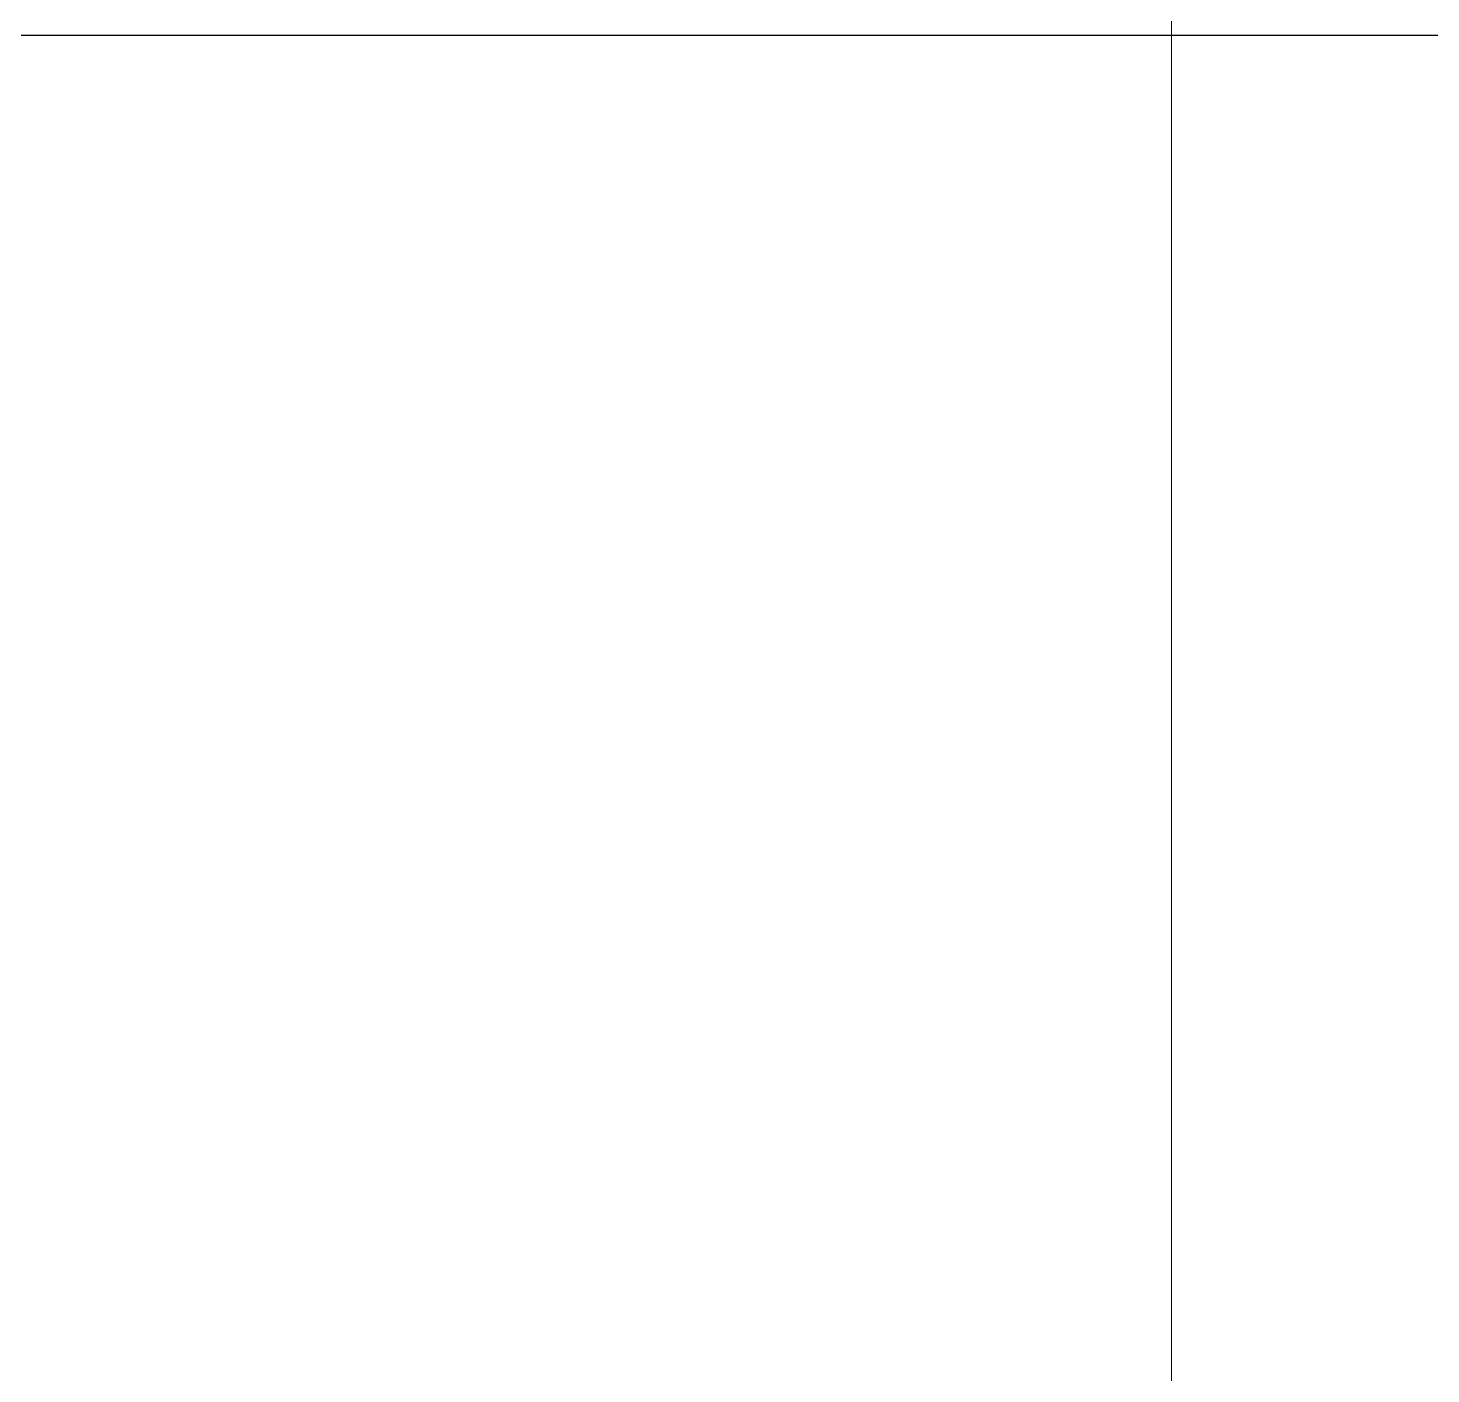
# Model space of a CAD drawing. Extents: x -3080 to 28500, y -1326 to 31609.
# Drawn here: x 26206.4 to 26216.95, y 28165.72 to 28175.84 of the extents above; entities that cross this region are included whole.
import ezdxf
from ezdxf.xclip import XClip

# ---------------------------------------------------------------- set-up
doc = ezdxf.new("R2010")
doc.units = 0
doc.header["$LTSCALE"] = 100
doc.header["$XCLIPFRAME"] = 2
for name, color, linetype in [('0-xref', 8, 'Continuous'), ('188K-SM-07-F10-MECH-CR PIPE-Y2257103$0$X-S-FAB_SL ALL$0$A-WALL-EX', 7, 'Continuous'), ('188K-SM-07-F10-MECH-CR PIPE-Y2257103$0$X-S-FAB_SL ALL$0$ASP_1', 1, 'Continuous'), ('188K-SM-07-F10-MECH-CR PIPE-Y2257103$0$X-S-FAB_SL ALL$0$DIM', 15, 'Continuous')]:
    doc.layers.add(name, color=color, linetype=linetype)

# ---------------------------------------------------------------- blocks, each defined once
blk = doc.blocks.new('188K-SM-07-F10-MECH-CR PIPE-Y2257103$0$X-S-FAB_SL ALL$0$剖面元素_28_3', base_point=(23061.264, -8263.064))
at = {"layer": '188K-SM-07-F10-MECH-CR PIPE-Y2257103$0$X-S-FAB_SL ALL$0$A-WALL-EX', "color": 6, "lineweight": 0}
blk.add_line((49276.264, -6418.064), (49276.264, -6673.564), dxfattribs=at)
blk = doc.blocks.new('188K-SM-07-F10-MECH-CR PIPE-Y2257103$0$X-S-FAB_SL ALL$0$剖面元素_432_3', base_point=(23061.264, -8263.064))
at = {"layer": '188K-SM-07-F10-MECH-CR PIPE-Y2257103$0$X-S-FAB_SL ALL$0$A-WALL-EX', "color": 6, "lineweight": 0}
blk.add_line((49276.264, -6323.564), (49276.264, -6418.064), dxfattribs=at)
blk = doc.blocks.new('188K-SM-07-F10-MECH-CR PIPE-Y2257103$0$X-S-FAB_SL ALL$0$A$C2e9ab586')
at = {"layer": '188K-SM-07-F10-MECH-CR PIPE-Y2257103$0$X-S-FAB_SL ALL$0$A-WALL-EX', "lineweight": 0}
for name in ['188K-SM-07-F10-MECH-CR PIPE-Y2257103$0$X-S-FAB_SL ALL$0$剖面元素_432_3', '188K-SM-07-F10-MECH-CR PIPE-Y2257103$0$X-S-FAB_SL ALL$0$剖面元素_28_3']:
    blk.add_blockref(name, (-28106.385, 285), dxfattribs=at)
blk = doc.blocks.new('188K-SM-07-F10-MECH-CR PIPE-Y2257103$0$X-S-FAB_SL ALL$0$A$C4d4bc2cd')
at = {"layer": '188K-SM-07-F10-MECH-CR PIPE-Y2257103$0$X-S-FAB_SL ALL$0$DIM'}
blk.add_line((-70, 1875), (470, 1875), dxfattribs=at)
blk = doc.blocks.new('188K-SM-07-F10-MECH-CR PIPE-Y2257103$0$X-S-FAB_SL ALL')
at = {"layer": '188K-SM-07-F10-MECH-CR PIPE-Y2257103$0$X-S-FAB_SL ALL$0$ASP_1'}
blk.add_blockref('188K-SM-07-F10-MECH-CR PIPE-Y2257103$0$X-S-FAB_SL ALL$0$A$C2e9ab586', (23632.864, -73288.977), dxfattribs=at)
blk.add_blockref('188K-SM-07-F10-MECH-CR PIPE-Y2257103$0$X-S-FAB_SL ALL$0$A$C4d4bc2cd', (21622.83, -73033.977), dxfattribs=at)
blk = doc.blocks.new('188K-SM-07-F10-MECH-CR PIPE-Y2257103')
ref = blk.add_blockref('188K-SM-07-F10-MECH-CR PIPE-Y2257103$0$X-S-FAB_SL ALL', (4473.521, 99334.763))
XClip(ref).set_block_clipping_path([(-7553.4648570136, -75341.9369645483), (24026.2025623869, -67725.7696244382)])

msp = doc.modelspace()

# ---------------------------------------------------------------- block references
at = {"layer": '0-xref'}
msp.add_blockref('188K-SM-07-F10-MECH-CR PIPE-Y2257103', (0, 0), dxfattribs=at)

doc.saveas('drawing.dxf')
